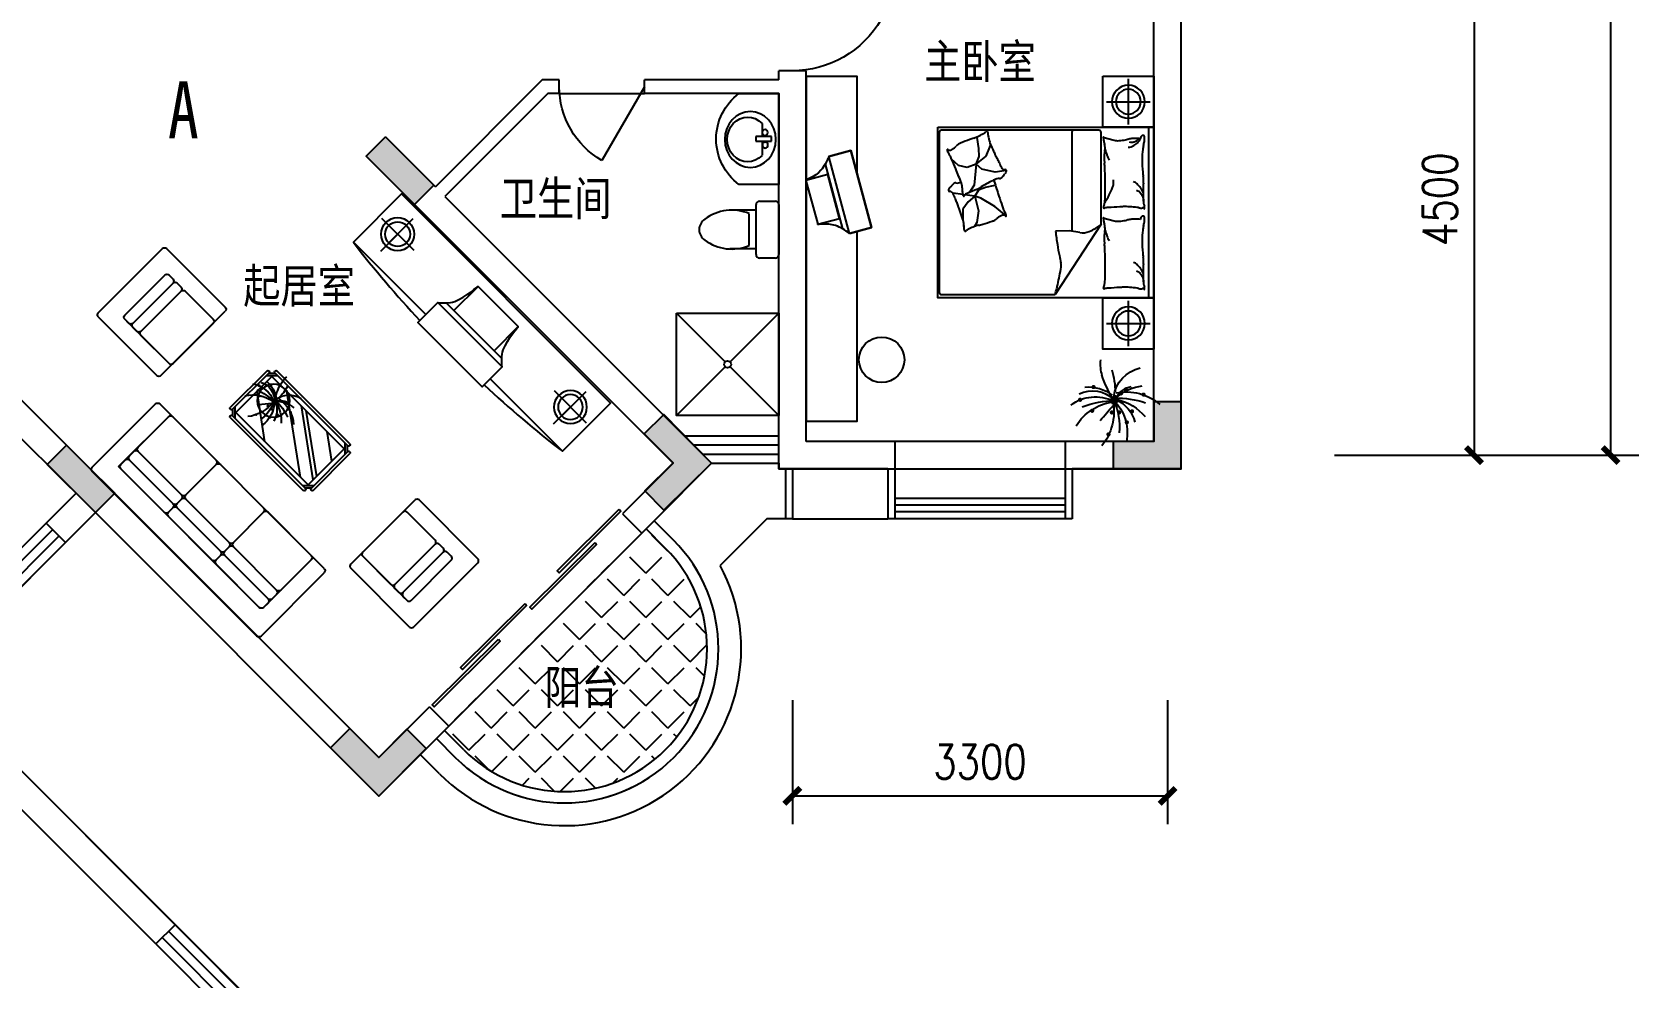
# Model space of a CAD drawing. Header units: millimetres. Extents: x 1169 to 36657, y 626 to 30409.
# Drawn here: x 22524 to 36657, y 14231 to 22548 of the extents above; entities that cross this region are included whole.
import ezdxf
from ezdxf.enums import TextEntityAlignment as Align

# ---------------------------------------------------------------- set-up
doc = ezdxf.new("R2010")
doc.units = ezdxf.units.MM
for name, color, linetype in [('COLUMN', 7, 'Continuous'), ('GROUND', 2, 'Continuous'), ('JIAJU', 30, 'Continuous'), ('PUB_DIM', 3, 'Continuous'), ('PUB_TEXT', 7, 'Continuous'), ('WALL', 4, 'Continuous'), ('WINDOW', 5, 'Continuous'), ('WINDOW_TEXT', 7, 'Continuous'), ('面积线', 1, 'Continuous')]:
    doc.layers.add(name, color=color, linetype=linetype)
doc.styles.add('-黑体', font='simhei.ttf')
doc.styles.add('CHINA', font='romant', dxfattribs={"width": 0.8, "height": 150, "bigfont": 'fs64f'})
doc.styles.add('DIM_FONT', font='SIMPLEX.shx', dxfattribs={"width": 0.8})
doc.styles.add('SIMPLEX', font='SIMPLEX.SHX')
doc.styles.get("Standard").update_dxf_attribs({"font": 'arial.ttf'})
doc.dimstyles.new('DIMN', dxfattribs={"dimtxt": 300, "dimasz": 1, "dimexe": 250, "dimexo": 300, "dimgap": 150, "dimtad": 1, "dimdec": 0, "dimdsep": 46, "dimtxsty": 'DIM_FONT', "dimblk": '_DIMX', "dimblk1": 'ARCHTICK', "dimblk2": 'ARCHTICK', "dimcen": 0.1, "dimclrt": 7, "dimadec": 0, "dimazin": 0, "dimtfac": 1, "dimtdec": 0, "dimtix": 1, "dimtmove": 2, "dimatfit": 3, "dimldrblk": '_DIMX', "dimfxl": 1, "dimtolj": 1, "dimtzin": 0, "dimarcsym": 0})

# ---------------------------------------------------------------- blocks, each defined once
blk = doc.blocks.new('_DIMX')
at = {"const_width": 50}
blk.add_lwpolyline([(-70, -70), (70, 70)], dxfattribs=at)
blk = doc.blocks.new('*D97')
at = {"layer": 'DEFPOINTS', "color": 0, "transparency": 16777216}
for p in [(33679, 27328), (33679, 18828), (36407, 18828)]:
    blk.add_point(p, dxfattribs=at)
at = {"layer": 'PUB_DIM', "color": 0, "lineweight": -2, "transparency": 16777216}
for p, q in [((33979, 27328), (36657, 27328)), ((36407, 27327), (36407, 18829)), ((33979, 18828), (36657, 18828))]:
    blk.add_line(p, q, dxfattribs=at)
for p, rotation in [((36407, 27328), 90), ((36407, 18828), 270)]:
    blk.add_blockref('_DIMX', p, dxfattribs=dict(at, rotation=rotation))
at = {"layer": 'PUB_DIM', "color": 7, "transparency": 16777216, "insert": (36107, 23078), "char_height": 300, "attachment_point": 5, "rotation": 90, "style": 'DIM_FONT'}
blk.add_mtext('\\A1;8500', dxfattribs=at)
blk = doc.blocks.new('_ARCHTICK')
at = {"color": 0, "linetype": 'ByBlock', "const_width": 0.15}
blk.add_lwpolyline([(-0.5, -0.5), (0.5, 0.5)], dxfattribs=at)
blk = doc.blocks.new('M_C33SQR')
for p, q in [((-433, 755), (-433, 25)), ((392, 780), (-408, 780)), ((417, 755), (417, 25)), ((242, 600), (-258, 600)), ((267, 575), (267, 0)), ((392, 0), (-408, 0))]:
    blk.add_line(p, q)
for points in [[(242, 600), (-258, 600, 0.414214), (-283, 575), (-283, 525, 0.414214), (-258, 500), (242, 500, 0.414214), (267, 525), (267, 575, 0.414214)], [(242, 500), (-258, 500, 0.414214), (-283, 475), (-283, 425, 0.414214), (-258, 400), (242, 400, 0.414214), (267, 425), (267, 475, 0.414214)], [(242, 400), (-258, 400, 0.414214), (-283, 375), (-283, 25, 0.414214), (-258, 0), (242, 0, 0.414214), (267, 25), (267, 375, 0.414214)]]:
    blk.add_lwpolyline(points, format="xyb", close=True)
for centre, start, end in [((-408, 755), 90, 180), ((392, 755), 0, 90), ((242, 575), 0, 90), ((-408, 25), 180, 270), ((392, 25), 270, 0)]:
    blk.add_arc(centre, 25, start, end)
at = {"width": 0.8, "flags": 9}
for tag in ['XSIZE', 'YSIZE']:
    blk.add_attdef(tag, (0, 0), '', height=0.5, dxfattribs=at)
blk = doc.blocks.new('_C2MJO')
at = {"layer": 'JIAJU'}
for p, q in [((0, 275), (0, -275)), ((-266, 0), (266, 0)), ((0, 0), (-294, 0))]:
    blk.add_line(p, q, dxfattribs=at)
for radius in [200, 150]:
    blk.add_circle((0, 0), radius, dxfattribs=at)
at = {"style": 'DIM_FONT', "width": 0.8, "flags": 9}
for tag in ['XSIZE', 'YSIZE']:
    blk.add_attdef(tag, (0, 0), '', height=0.5, dxfattribs=at)
blk = doc.blocks.new('U_A8KZN')
at = {"layer": 'JIAJU'}
for points in [[(300, 344), (300, -344)], [(350, -400), (600, -400), (600, 400), (350, 400)]]:
    blk.add_lwpolyline(points, dxfattribs=at)
for points in [[(350, -400), (350, 400), (600, 400), (600, -400)], [(300, -250), (300, 250), (0, 250), (0, -250)]]:
    blk.add_lwpolyline(points, close=True, dxfattribs=at)
for points in [[(350, 400), (319, 363), (231, 259), (-10, 254), (0, 250)], [(350, -400), (319, -363), (231, -259), (-10, -254), (0, -250)]]:
    blk.add_open_spline(points, degree=3, knots=[0, 0, 0, 0, 140.571181, 395.440063, 395.440063, 395.440063, 395.440063], dxfattribs=at)
at = {"style": 'DIM_FONT', "width": 0.8, "flags": 9}
for tag in ['XSIZE', 'YSIZE']:
    blk.add_attdef(tag, (0, 0), '', height=0.5, dxfattribs=at)
blk = doc.blocks.new('U_A2EHK')
at = {"layer": 'JIAJU'}
for points in [[(-674, 400, -0.023721), (-600, 1300)], [(-600, -1300, -0.023721), (-674, -400, -0.022437)]]:
    blk.add_lwpolyline(points, format="xyb", dxfattribs=at)
blk.add_lwpolyline([(-600, 400), (-600, 1300), (0, 1300), (0, -1300), (-600, -1300), (-600, -400)], dxfattribs=at)
at = {"layer": 'JIAJU', "xscale": 0.72727, "yscale": 0.72727, "zscale": 0.72727}
blk.add_blockref('_C2MJO', (-275, 1075), dxfattribs=at)
at = {"layer": 'JIAJU', "rotation": 180}
blk.add_blockref('U_A8KZN', (-100, 0), dxfattribs=at)
at = {"layer": 'JIAJU', "xscale": -0.72727, "yscale": 0.72727, "zscale": 0.72727, "rotation": 180}
blk.add_blockref('_C2MJO', (-275, -1075), dxfattribs=at)
at = {"style": 'DIM_FONT', "width": 0.8, "flags": 9}
for tag in ['XSIZE', 'YSIZE']:
    blk.add_attdef(tag, (0, 0), '', height=0.5, dxfattribs=at)
blk = doc.blocks.new('M_C34MSO')
for p, q in [((-1058, -186), (-1058, 600)), ((-1031, 627), (1015, 627)), ((-896, 8), (-896, 627)), ((881, -19), (881, 627)), ((1042, -186), (1042, 600)), ((-869, -19), (881, -19)), ((-1031, -213), (1015, -213))]:
    blk.add_line(p, q)
for points in [[(-869, 196), (-331, 196, 0.414214), (-304, 223), (-304, 600, 0.414214), (-331, 627), (-869, 627, 0.414214), (-896, 600), (-896, 223, 0.414214)], [(-277, 196), (261, 196, 0.414214), (288, 223), (288, 600, 0.414214), (261, 627), (-277, 627, 0.414214), (-304, 600), (-304, 223, 0.414214)], [(315, 196), (854, 196, 0.414214), (881, 223), (881, 600, 0.414214), (854, 627), (315, 627, 0.414214), (288, 600), (288, 223, 0.414214)], [(-869, 89), (-331, 89, 0.414214), (-304, 115), (-304, 169, 0.414214), (-331, 196), (-869, 196, 0.414214), (-896, 169), (-896, 115, 0.414214)], [(-277, 89), (261, 89, 0.414214), (288, 115), (288, 169, 0.414214), (261, 196), (-277, 196, 0.414214), (-304, 169), (-304, 115, 0.414214)], [(315, 89), (854, 89, 0.414214), (881, 115), (881, 169, 0.414214), (854, 196), (315, 196, 0.414214), (288, 169), (288, 115, 0.414214)], [(-869, -19), (-331, -19, 0.414214), (-304, 8), (-304, 62, 0.414214), (-331, 89), (-869, 89, 0.414214), (-896, 62), (-896, 8, 0.414214)], [(-277, -19), (261, -19, 0.414214), (288, 8), (288, 62, 0.414214), (261, 89), (-277, 89, 0.414214), (-304, 62), (-304, 8, 0.414214)], [(315, -19), (854, -19, 0.414214), (881, 8), (881, 62, 0.414214), (854, 89), (315, 89, 0.414214), (288, 62), (288, 8, 0.414214)]]:
    blk.add_lwpolyline(points, format="xyb", close=True)
for centre, start, end in [((-1031, 600), 90, 180), ((1015, 600), 0, 90), ((-869, 8), 180, 270), ((854, 8), 270, 0), ((-1031, -186), 180, 270), ((1015, -186), 270, 0)]:
    blk.add_arc(centre, 26.9, start, end)
at = {"width": 0.8, "flags": 9}
for tag in ['XSIZE', 'YSIZE']:
    blk.add_attdef(tag, (0, 0), '', height=0.5, dxfattribs=at)
blk = doc.blocks.new('U_A8GCQ')
at = {"layer": 'JIAJU', "rotation": 90}
blk.add_blockref('M_C34MSO', (-213, 8), dxfattribs=at)
at = {"style": 'DIM_FONT', "width": 0.8, "flags": 9}
for tag in ['XSIZE', 'YSIZE']:
    blk.add_attdef(tag, (0, 0), '', height=0.5, dxfattribs=at)
blk = doc.blocks.new('_WBLK')
for p, q in [((-0.5, 0.5), (0.5, 0.5)), ((0.5, 0.1667), (-0.5, 0.1667)), ((0.5, -0.1667), (-0.5, -0.1667)), ((-0.5, -0.5), (0.5, -0.5))]:
    blk.add_line(p, q)
at = {"layer": 'WINDOW_TEXT', "style": 'SIMPLEX', "flags": 9}
blk.add_attdef('A', text='', height=1, dxfattribs=at).set_placement((0, 1.5), align=Align.MIDDLE)
blk = doc.blocks.new('M_C57NTX')
for p, q in [((-446, 283), (-446, 278)), ((-436, 293), (473, 293)), ((483, 283), (483, 278)), ((-496, -226), (-496, 233)), ((-486, 243), (-481, 243)), ((-427, 268), (-471, 224)), ((-399, 268), (-471, 196)), ((-471, -226), (-471, 233)), ((-436, 268), (473, 268)), ((-431, 72), (-217, 228)), ((-431, -116), (43, 228)), ((-431, -159), (102, 228)), ((-336, -222), (283, 228)), ((436, 268), (509, 196)), ((465, 268), (509, 224)), ((509, 233), (509, -226)), ((524, 243), (519, 243)), ((534, 233), (534, -226)), ((106, -222), (469, 42)), ((-486, -236), (-481, -236)), ((-399, -262), (-471, -189)), ((-427, -262), (-471, -218)), ((-446, -277), (-446, -272)), ((473, -262), (-436, -262)), ((436, -262), (509, -189)), ((465, -262), (509, -218)), ((483, -277), (483, -272)), ((524, -236), (519, -236)), ((473, -287), (-436, -287))]:
    blk.add_line(p, q)
blk.add_lwpolyline([(-431, -222), (-431, 228), (469, 228), (469, -222)], close=True)
at = {"const_width": 12}
for points in [[(225, 150, 1), (237, 150, 1)], [(409, 163, 1), (421, 163, 1)], [(123, 120, 1), (135, 120, 1)], [(189, 24, 1), (201, 24, 1)], [(253, 126, 1), (265, 126, 1)], [(264, 18, 1), (276, 18, 1)], [(277, 84, 1), (289, 84, 1)], [(288, 107, 1), (300, 107, 1)], [(294, 93, 1), (306, 93, 1)], [(297, 74, 1), (309, 74, 1)], [(305, 18, 1), (317, 18, 1)], [(308, 87, 1), (320, 87, 1)], [(418, 27, 1), (430, 27, 1)], [(486, 90, 1), (498, 90, 1)], [(220, -38, 1), (232, -38, 1)], [(324, -108, 1), (336, -108, 1)]]:
    blk.add_lwpolyline(points, format="xyb", close=True, dxfattribs=at)
blk.add_circle((308, 86), 144)
for centre, radius, start, end in [((-436, 283), 10, 90, 180), ((156, 293), 219, 342.9456, 6.4814), ((473, 283), 10, 0, 90), ((-486, 233), 10, 90, 180), ((-481, 233), 10, 0, 90), ((-436, 278), 10, 180, 270), ((110, -88), 259, 48.7581, 83.8624), ((109, 83), 193, 6.9904, 78.0284), ((176, 42), 126, 28.8901, 78.4579), ((781, 125), 490, 163.8561, 179.1105), ((-395, 504), 810, 328.9873, 340.361), ((421, -27), 169, 62.9909, 135.9102), ((448, -69), 233, 85.8741, 126.9558), ((473, 278), 10, 270, 0), ((519, 233), 10, 90, 180), ((524, 233), 10, 0, 90), ((228, -157), 293, 78.5516, 130.9815), ((280, -402), 502, 88.3286, 108.729), ((344, -194), 291, 103.0452, 139.7766), ((364, -84), 190, 114.0956, 166.2953), ((482, -98), 260, 134.4861, 189.3762), ((613, -62), 346, 155.0888, 185.9637), ((267, -555), 642, 70.5249, 87.8244), ((624, 28), 325, 171.2496, 218.2333), ((404, -128), 234, 53.3231, 115.7633), ((-1013, -1156), 1790, 39.0488, 42.6799), ((269, -208), 287, 31.315, 82.1378), ((-486, -226), 10, 180, 270), ((-481, -226), 10, 270, 0), ((-436, -272), 10, 90, 180), ((-436, -277), 10, 180, 270), ((473, -272), 10, 0, 90), ((473, -277), 10, 270, 0), ((519, -226), 10, 180, 270), ((524, -226), 10, 270, 0)]:
    blk.add_arc(centre, radius, start, end)
at = {"style": 'DIM_FONT', "width": 0.8, "flags": 9}
for tag in ['XSIZE', 'YSIZE']:
    blk.add_attdef(tag, (0, 0), '', height=0.5, dxfattribs=at)
blk = doc.blocks.new('U_A10HSO')
at = {"layer": 'JIAJU', "rotation": 270}
blk.add_blockref('M_C57NTX', (-293, 19), dxfattribs=at)
at = {"style": 'DIM_FONT', "width": 0.8, "flags": 9}
for tag in ['XSIZE', 'YSIZE']:
    blk.add_attdef(tag, (0, 0), '', height=0.5, dxfattribs=at)
blk = doc.blocks.new('00417160123020')
for p, q in [((-750, 90), (750, 90)), ((-750, 29.7), (750, 29.7)), ((-750, -29.7), (750, -29.7)), ((-750, -90), (750, -90))]:
    blk.add_line(p, q)
at = {"style": 'SIMPLEX', "flags": 9}
blk.add_attdef('A', text='', height=1, dxfattribs=at).set_placement((0, 0), align=Align.MIDDLE)
blk = doc.blocks.new('M_F19')
at = {"const_width": 30}
for points in [[(-446, 82, 1), (-416, 82, 1)], [(-192, 156, 1), (-162, 156, 1)], [(-123, 99, 1), (-93, 99, 1)], [(-61, -8, 1), (-31, -8, 1)], [(-34, 49, 1), (-4, 49, 1)], [(-20, 16, 1), (10, 16, 1)], [(14, 0, 1), (44, 0, 1)], [(269, 190, 1), (299, 190, 1)], [(461, 8, 1), (491, 8, 1)], [(-281, -157, 1), (-251, -157, 1)], [(-96, -173, 1), (-66, -173, 1)], [(-13, -33, 1), (17, -33, 1)], [(7, -173, 1), (37, -173, 1)], [(289, -149, 1), (319, -149, 1)], [(-206, -314, 1), (-176, -314, 1)], [(56, -487, 1), (86, -487, 1)]]:
    blk.add_lwpolyline(points, format="xyb", close=True, dxfattribs=at)
for centre, radius, start, end in [((-483, -9), 482, 6.9904, 78.0284), ((-364, 515), 548, 342.9456, 6.4814), ((1199, 96), 1225, 163.8561, 179.1105), ((-1741, 1044), 2026, 328.9873, 340.361), ((-185, -611), 732, 78.5516, 130.9815), ((-55, -1223), 1256, 88.3286, 108.729), ((104, -701), 728, 103.0452, 139.7766), ((-480, -437), 647, 48.7581, 83.8624), ((155, -426), 476, 114.0956, 166.2953), ((-315, -111), 315, 28.8901, 78.4579), ((298, -285), 422, 62.9909, 135.9102), ((257, -536), 586, 53.3231, 115.7633), ((366, -391), 582, 85.8741, 126.9558), ((450, -463), 649, 134.4861, 189.3762), ((779, -372), 864, 155.0888, 185.9637), ((-87, -1604), 1605, 70.5249, 87.8244), ((805, -149), 813, 171.2496, 218.2333), ((-3288, -3108), 4475, 39.0488, 42.6799), ((-83, -736), 718, 31.315, 82.1378)]:
    blk.add_arc(centre, radius, start, end)
at = {"width": 0.8, "flags": 9}
for tag in ['XSIZE', 'YSIZE']:
    blk.add_attdef(tag, (0, 0), '', height=0.5, dxfattribs=at)
blk = doc.blocks.new('U_C0KIT')
at = {"layer": 'JIAJU', "xscale": 0.76923, "yscale": 0.76923, "zscale": 0.76923}
blk.add_blockref('M_F19', (0, 0), dxfattribs=at)
at = {"style": 'DIM_FONT', "width": 0.8, "flags": 9}
for tag in ['XSIZE', 'YSIZE']:
    blk.add_attdef(tag, (0, 0), '', height=0.5, dxfattribs=at)
blk = doc.blocks.new('M_C54TQD')
for p, q in [((0, -52), (1500, -52)), ((26, -509), (26, -1968)), ((853, -489), (46, -489)), ((853, -489), (1472, -916)), ((46, -761), (915, -761)), ((1472, -1968), (1472, -916)), ((381, -1368), (395, -1471)), ((778, -1368), (698, -1472)), ((161, -1514), (137, -1518)), ((255, -1552), (161, -1514)), ((324, -1645), (255, -1552)), ((395, -1471), (369, -1593)), ((528, -1559), (509, -1470)), ((698, -1472), (623, -1603)), ((90, -1638), (87, -1645)), ((188, -1621), (90, -1638)), ((257, -1618), (188, -1621)), ((324, -1645), (257, -1618)), ((369, -1593), (324, -1645)), ((324, -1645), (510, -1664)), ((324, -1645), (355, -1728)), ((510, -1664), (560, -1700)), ((548, -1617), (528, -1559)), ((605, -1658), (548, -1617)), ((605, -1658), (594, -1752)), ((623, -1603), (605, -1658)), ((605, -1658), (734, -1626)), ((605, -1658), (655, -1721)), ((734, -1626), (837, -1640)), ((837, -1640), (873, -1660)), ((335, -1810), (281, -1873)), ((355, -1728), (335, -1810)), ((560, -1700), (572, -1709)), ((592, -1767), (580, -1861)), ((655, -1721), (720, -1769)), ((720, -1769), (813, -1769)), ((46, -1988), (1452, -1988))]:
    blk.add_line(p, q)
blk.add_lwpolyline([(0, -2000), (0, 0), (1500, 0), (1500, -2000)], close=True)
for points in [[(101, -127, -0.263368), (73, -108, -0.494818), (82, -89, -0.049225), (100, -88, -0.036831), (124, -89, -0.031893), (161, -97, 0.035782), (195, -104, 0.032941), (285, -110, 0.026564), (396, -104, 0.017905), (434, -99, -0.033397), (454, -97, -0.03204), (491, -97, 0.018442), (555, -101, 0.010837), (620, -100, 0.014624), (668, -97, 0.111249), (691, -89, -0.153708), (708, -86, -0.076444), (715, -87, -0.215512), (717, -89, -0.585858), (714, -92, 0.363489), (709, -95, 0.191716), (709, -106, -0.129675), (711, -123, -0.01735), (708, -140, 0.019326), (706, -155, 0.018818), (699, -223, 0.021828), (698, -283, 0.006204), (700, -316, 0.001963), (706, -423, 0.028341), (710, -459, -0.117014), (709, -468, -0.36606), (708, -469, -0.03973), (694, -466, -0.048309), (681, -461, 0.062981), (670, -457, 0.04058), (647, -454, 0.014345), (580, -451, 0.005484), (454, -452, 0.007153), (358, -455, 0.008762), (316, -458, -0.008153), (270, -461, -0.06251), (213, -456, 0.078669), (167, -454, 0.047825), (145, -459, -0.034494), (114, -466, -0.023571), (89, -469, -0.510228), (88, -468), (95, -438), (116, -356, 0.073041), (118, -336, 0.023305), (112, -275, 0.018299), (108, -252, -0.01097), (101, -214, -0.042281), (98, -180, -0.027201), (101, -126)], [(101, -127, -0.077379), (136, -152, -0.077379), (161, -187, -0.047525), (171, -211, -0.047525), (176, -238)], [(575, -101, 0.027842), (551, -111, 0.048685), (539, -119, 0.023666), (511, -144, 0.031223), (492, -164, 0.046801), (486, -172, 0.023191), (478, -189)], [(657, -95, 0.088153), (622, -98, 0.088153), (591, -114, 0.077547), (569, -135, 0.077547), (555, -162)], [(810, -127, -0.263368), (782, -108, -0.494818), (791, -89, -0.049225), (809, -88, -0.036831), (833, -89, -0.031893), (871, -97, 0.035782), (905, -104, 0.032941), (994, -110, 0.026564), (1106, -104, 0.017905), (1143, -99, -0.033397), (1163, -97, -0.03204), (1200, -97, 0.018442), (1265, -101, 0.010837), (1329, -100, 0.014624), (1377, -97, 0.111249), (1400, -89, -0.153708), (1417, -86, -0.076444), (1424, -87, -0.215512), (1426, -89, -0.585858), (1423, -92, 0.363489), (1419, -95, 0.191716), (1419, -106, -0.129675), (1421, -123, -0.01735), (1418, -140, 0.019326), (1415, -155, 0.018818), (1408, -223, 0.021828), (1407, -283, 0.006204), (1409, -316, 0.001963), (1415, -423, 0.028341), (1419, -459, -0.117014), (1419, -468, -0.36606), (1417, -469, -0.03973), (1404, -466, -0.048309), (1390, -461, 0.062981), (1379, -457, 0.04058), (1356, -454, 0.014345), (1289, -451, 0.005484), (1164, -452, 0.007153), (1067, -455, 0.008762), (1025, -458, -0.008153), (979, -461, -0.06251), (922, -456, 0.078669), (877, -454, 0.047825), (854, -459, -0.034494), (823, -466, -0.023571), (798, -469, -0.510228), (797, -468), (805, -438), (825, -356, 0.073041), (827, -336, 0.023305), (821, -275, 0.018299), (817, -252, -0.01097), (810, -214, -0.042281), (807, -180, -0.027201), (810, -126)], [(1284, -101, 0.027842), (1260, -111, 0.048685), (1248, -119, 0.023666), (1220, -144, 0.031223), (1201, -164, 0.046801), (1196, -172, 0.023191), (1188, -189)], [(1366, -95, 0.088153), (1332, -98, 0.088153), (1300, -114, 0.077547), (1279, -135, 0.077547), (1265, -162)], [(99, -143, -0.05369), (114, -156, -0.070312), (122, -168, -0.015448), (125, -177, -0.013244), (129, -187, -0.082127), (132, -205, -0.064164), (129, -228)], [(191, -454, 0.009729), (219, -445, 0.009729), (246, -435, 0.007971), (267, -426, 0.007971), (289, -416)], [(661, -455, 0.016108), (622, -429, 0.024599), (595, -414, 0.009477), (546, -391, 0.015937), (516, -378, 0.072521), (500, -375, 0.033339), (463, -375)], [(901, -454, 0.009729), (928, -445, 0.009729), (955, -435, 0.007971), (977, -426, 0.007971), (998, -416)], [(853, -489, -0.085272), (917, -599, -0.124044), (926, -686), (912, -782), (914, -912)], [(914, -912, 0.007867), (1032, -894, 0.009508), (1128, -876, 0.006616), (1193, -862, -0.023828), (1212, -858, -0.080713), (1230, -859, -0.009591), (1383, -891, -0.013133), (1416, -899, -0.007859), (1472, -916)], [(464, -1480, 0.025626), (476, -1478, 0.0108), (605, -1436, 0.00456), (692, -1405, 0.01125), (727, -1391, 0.069394), (746, -1380, -0.079756), (763, -1371, -0.106399), (778, -1368, -0.328642), (782, -1372, -0.299547), (779, -1378, 0.189917), (774, -1387, 0.033518), (773, -1397, 0.075627), (773, -1402, 0.053489), (776, -1410, 0.017838), (788, -1432, 0.038394), (805, -1456, -0.059529), (816, -1472, -0.035943), (826, -1498, -0.011245), (852, -1585, -0.006203), (862, -1624, 0.010783), (868, -1647, 0.019485), (873, -1660, 0.005062), (892, -1710, 0.101392), (909, -1736, -0.223768), (914, -1749, -0.25558), (911, -1754, -0.081563), (895, -1759, -0.071805), (878, -1759, 0.069985), (861, -1759, 0.03546), (801, -1772, 0.029432), (732, -1797, 0.001554), (699, -1811, -0.00152), (665, -1826, -0.004735), (629, -1840, 0.00382), (586, -1859, 0.296001), (564, -1891, -0.649774), (542, -1900, -0.02319), (538, -1895, 0.0288), (534, -1892, 0.005727), (527, -1886, -0.004358), (519, -1878, -0.027528), (502, -1861, -0.046214), (493, -1850, -0.194121), (490, -1833, 0.133719), (489, -1809, 0.005779), (482, -1787, 0.008882)]]:
    blk.add_lwpolyline(points, format="xyb")
blk.add_lwpolyline([(58, -1583, 0.101392), (40, -1559, -0.223768), (34, -1546, -0.25558), (36, -1541, -0.081563), (52, -1535, -0.071805), (69, -1534, 0.069985), (86, -1532, 0.03546), (145, -1515, 0.029432), (211, -1485, 0.001554), (244, -1468, -0.00152), (276, -1451, -0.004735), (311, -1433, 0.00382), (353, -1412, 0.296001), (372, -1378, -0.649774), (393, -1367, -0.02319), (398, -1372, 0.0288), (402, -1375, 0.005727), (409, -1380, -0.004358), (418, -1387, -0.027528), (436, -1403, -0.046214), (445, -1414, -0.194121), (450, -1430, 0.133719), (453, -1454, 0.011505), (471, -1496, 0.008882), (497, -1550, 0.012426), (535, -1618, -0.033612), (547, -1644), (570, -1701), (588, -1744, 0.224341), (603, -1757, -0.722772), (603, -1766, -0.103513), (599, -1767, 0.053465), (592, -1767, 0.030109), (569, -1772, -0.031436), (547, -1776, -0.05324), (532, -1776, 0.05518), (517, -1777, 0.056271), (492, -1783, 0.0108), (366, -1835, 0.00456), (281, -1873, 0.01125), (247, -1889, 0.069394), (229, -1902, -0.079756), (213, -1912, -0.106399), (199, -1915, -0.328642), (195, -1912, -0.299547), (196, -1906, 0.189917), (201, -1896, 0.033518), (202, -1886, 0.075627), (201, -1882, 0.053489), (197, -1874, 0.017838), (184, -1853, 0.038394), (165, -1830, -0.059529), (153, -1815, -0.035943), (140, -1790, -0.011245), (108, -1705, -0.006203), (95, -1667, 0.010783), (87, -1645, 0.019485), (82, -1632, 0.005062)], format="xyb", close=True)
for centre, start, end in [((46, -509), 90, 180), ((46, -741), 180, 270), ((46, -1968), 180, 270), ((1452, -1968), 270, 0)]:
    blk.add_arc(centre, 20, start, end)
at = {"style": 'DIM_FONT', "width": 0.8, "flags": 9}
for tag in ['XSIZE', 'YSIZE']:
    blk.add_attdef(tag, (0, 0), '', height=0.5, dxfattribs=at)
blk = doc.blocks.new('U_A4GEV')
at = {"layer": 'JIAJU', "yscale": 0.95, "rotation": 270}
blk.add_blockref('M_C54TQD', (0, 1500), dxfattribs=at)
at = {"style": 'DIM_FONT', "width": 0.8, "flags": 9}
for tag in ['XSIZE', 'YSIZE']:
    blk.add_attdef(tag, (0, 0), '', height=0.5, dxfattribs=at)
blk = doc.blocks.new('TV')
at = {"layer": 'JIAJU'}
for points in [[(-250, 350), (-250, -350), (-450, -350), (-450, 350)], [(-200, 200), (-200, -200), (0, -200), (0, 200)]]:
    blk.add_lwpolyline(points, close=True, dxfattribs=at)
for points in [[(-250, 350), (-450, 350), (-450, -350), (-250, -350)], [(-200, -294), (-200, 294)]]:
    blk.add_lwpolyline(points, dxfattribs=at)
for points in [[(-250, 350), (-219, 313), (-131, 209), (10, 204), (0, 200)], [(-250, -350), (-219, -313), (-131, -209), (10, -204), (0, -200)]]:
    blk.add_open_spline(points, degree=3, knots=[0, 0, 0, 0, 140.571181, 395.440063, 395.440063, 395.440063, 395.440063], dxfattribs=at)
blk = doc.blocks.new('U_B3YBY')
at = {"layer": 'JIAJU', "color": 9}
for p, q in [((-170, 200), (-170, 430)), ((170, 200), (170, 430)), ((-250, 30), (-250, 170)), ((-220, 200), (220, 200)), ((-140, 260), (140, 260)), ((250, 170), (250, 30)), ((220, 0), (-220, 0))]:
    blk.add_line(p, q, dxfattribs=at)
for centre, radius, start, end in [((227, 413), 398, 143.3619, 202.5495), ((0, 590), 110, 33.4509, 146.5491), ((-227, 413), 398, 337.4505, 36.6381), ((-220, 170), 30, 90, 180), ((220, 170), 30, 0, 90), ((-220, 30), 30, 180, 270), ((220, 30), 30, 270, 0)]:
    blk.add_arc(centre, radius, start, end, dxfattribs=at)
at = {"style": 'DIM_FONT', "width": 0.8, "flags": 9}
for tag in ['XSIZE', 'YSIZE']:
    blk.add_attdef(tag, (0, 0), '', height=0.5, dxfattribs=at)
blk = doc.blocks.new('U_B1IZM')
at = {"layer": 'JIAJU', "xscale": -1, "rotation": 270}
blk.add_blockref('U_B3YBY', (0, 0), dxfattribs=at)
at = {"style": 'DIM_FONT', "width": 0.8, "flags": 9}
for tag in ['XSIZE', 'YSIZE']:
    blk.add_attdef(tag, (0, 0), '', height=0.5, dxfattribs=at)
blk = doc.blocks.new('_DBLK')
blk.add_line((-0.5, 0), (0, -0.866))
blk.add_arc((-0.5, 0), 1, 300, 0)
at = {"style": 'SIMPLEX', "flags": 9}
blk.add_attdef('A', text='', height=1, dxfattribs=at).set_placement((0, 1.5), align=Align.MIDDLE)
blk = doc.blocks.new('M_E33IEP')
at = {"linetype": 'Continuous'}
for p, q in [((44, -21), (44, 20)), ((44, 20), (194, 20)), ((135, 135), (135, 20)), ((194, 20), (194, -21)), ((194, -21), (44, -21)), ((135, -21), (135, -144))]:
    blk.add_line(p, q, dxfattribs=at)
for centre, radius in [((248, -5), 246), ((106, 56), 26.7), ((105, -55), 26.7)]:
    blk.add_circle(centre, radius, dxfattribs=at)
blk.add_arc((274, -5), 197, 225.2527, 134.7473, dxfattribs=at)
at = {"style": 'DIM_FONT', "width": 0.8, "flags": 9}
for tag in ['XSIZE', 'YSIZE']:
    blk.add_attdef(tag, (0, 0), '', height=0.5, dxfattribs=at)
at = {"linetype": 'Continuous', "style": 'CHINA', "width": 0.8, "flags": 9}
for tag in ['XSIZE', 'YSIZE']:
    blk.add_attdef(tag, (2, -251), '', height=150, dxfattribs=at)
blk = doc.blocks.new('U_B0XZV')
at = {"layer": 'JIAJU', "xscale": 0.91278, "rotation": 270}
blk.add_blockref('M_E33IEP', (1, 40), dxfattribs=at)
at = {"style": 'DIM_FONT', "width": 0.8, "flags": 9}
for tag in ['XSIZE', 'YSIZE']:
    blk.add_attdef(tag, (0, 0), '', height=0.5, dxfattribs=at)
blk = doc.blocks.new('*D76')
at = {"layer": 'DEFPOINTS', "color": 0, "transparency": 16777216}
for p in [(33679, 23328), (33679, 18828), (35207, 18828)]:
    blk.add_point(p, dxfattribs=at)
at = {"layer": 'PUB_DIM', "color": 0, "lineweight": -2, "transparency": 16777216}
for p, q in [((33979, 23328), (35457, 23328)), ((35207, 23327), (35207, 18829)), ((33979, 18828), (35457, 18828))]:
    blk.add_line(p, q, dxfattribs=at)
for p, rotation in [((35207, 23328), 90), ((35207, 18828), 270)]:
    blk.add_blockref('_DIMX', p, dxfattribs=dict(at, rotation=rotation))
at = {"layer": 'PUB_DIM', "color": 7, "transparency": 16777216, "insert": (34907, 21078), "char_height": 300, "attachment_point": 5, "rotation": 90, "style": 'DIM_FONT'}
blk.add_mtext('\\A1;4500', dxfattribs=at)
blk = doc.blocks.new('U_A6GYP')
at = {"layer": 'JIAJU'}
for p, q in [((-225, 425), (-225, 25)), ((-418, 225), (-32, 225))]:
    blk.add_line(p, q, dxfattribs=at)
blk.add_lwpolyline([(-450, 0), (0, 0), (0, 450), (-450, 450)], close=True, dxfattribs=at)
for radius in [145, 109]:
    blk.add_circle((-225, 225), radius, dxfattribs=at)
at = {"style": 'DIM_FONT', "width": 0.8, "flags": 9}
for tag in ['XSIZE', 'YSIZE']:
    blk.add_attdef(tag, (0, 0), '', height=0.5, dxfattribs=at)

msp = doc.modelspace()

# ---------------------------------------------------------------- hatches: boundary and pattern name
at = {"layer": 'COLUMN'}
for points in [[(25632.2, 21625.6), (25802, 21455.9), (26056.5, 21201.4), (25886.8, 21031.7), (25462.5, 21455.9)], [(32631.4, 19297.9), (32391.4, 19297.9), (32391.4, 18947.9), (32031.4, 18947.9), (32031.4, 18707.9), (32631.4, 18707.9)], [(28080.3, 18343.3), (27911.9, 18514.3), (28161.3, 18759.8), (27908.7, 19016.4), (28079.7, 19184.7), (28500.7, 18757.2)], [(22825.9, 18916.6), (22995.6, 18746.9), (23250.1, 18492.3), (23080.4, 18322.6), (22656.2, 18746.9)], [(25990.4, 16247), (25820.7, 16416.7), (25573.2, 16169.2), (25318.7, 16423.8), (25149, 16254.1), (25573.2, 15829.8)]]:
    msp.add_hatch(color=256, dxfattribs=at).paths.add_polyline_path(points)
at = {"layer": 'JIAJU'}
h = msp.add_hatch(dxfattribs=at)
h.set_pattern_fill('ANGLE', color=256, scale=1000, angle=45, style=0)
h.set_pattern_definition([(45, (10615.55, 8261), (-194.4544, 194.4544), [200, -75]), (135, (10615.55, 8261), (-194.4544, -194.4544), [200, -75])])
h.paths.add_polyline_path([(28093.5, 18010.7), (27923.8, 18180.4), (27885.5, 18142.1), (26188.4, 16445), (26150.1, 16406.6), (26319.8, 16236.9, 1)])
h.paths.add_polyline_path([(26968.1, 16498.6), (27791.7, 16498.6), (27791.7, 17085.9), (26968.1, 17085.9)], flags=24)

# ---------------------------------------------------------------- linework, layer by layer
at = {"layer": 'COLUMN'}
for points in [[(25632.2, 21625.6), (25802, 21455.9), (25802, 21455.9), (26056.5, 21201.4), (25886.8, 21031.7), (25462.5, 21455.9)], [(32631.4, 19297.9), (32391.4, 19297.9), (32391.4, 18947.9), (32031.4, 18947.9), (32031.4, 18707.9), (32631.4, 18707.9)], [(28080.3, 18343.3), (27911.9, 18514.3), (28161.3, 18759.8), (27908.7, 19016.4), (28079.7, 19184.7), (28500.7, 18757.2)], [(22825.9, 18916.6), (22995.6, 18746.9), (22995.6, 18746.9), (23250.1, 18492.3), (23080.4, 18322.6), (22656.2, 18746.9)], [(25990.4, 16247), (25820.7, 16416.7), (25573.2, 16169.2), (25318.7, 16423.8), (25149, 16254.1), (25573.2, 15829.8)]]:
    msp.add_lwpolyline(points, close=True, dxfattribs=at)
at = {"layer": 'GROUND'}
msp.add_line((27161.1, 22007.9), (27911.1, 22007.9), dxfattribs=at)
at = {"layer": 'JIAJU'}
for p, q in [((28191.4, 20075.8), (28620.2, 19647)), ((29091.4, 20075.8), (28662.6, 19647)), ((28620.2, 19604.6), (28191.4, 19175.8)), ((28662.6, 19604.6), (29091.4, 19175.8))]:
    msp.add_line(p, q, dxfattribs=at)
for points in [[(29781.4, 21299), (29781.4, 22157.9), (29331.4, 22157.9), (29331.4, 19127.9), (29781.4, 19127.9), (29781.4, 20795.6)], [(28741.4, 22007.9), (28741.4, 22007.9), (29091.4, 22007.9), (29091.4, 21207.9), (28741.4, 21207.9)]]:
    msp.add_lwpolyline(points, dxfattribs=at)
msp.add_lwpolyline([(28741.4, 21207.9, -0.5007866), (28741.4, 22007.9)], format="xyb", dxfattribs=at)
msp.add_lwpolyline([(28191.4, 20075.8), (29091.4, 20075.8), (29091.4, 19175.8), (28191.4, 19175.8)], close=True, dxfattribs=at)
for centre, radius in [((29996.8, 19666.7), 200), ((28641.4, 19625.8), 30)]:
    msp.add_circle(centre, radius, dxfattribs=at)
at = {"layer": 'WALL'}
for p, q in [((32631.4, 18707.9), (32631.4, 23447.9)), ((32391.4, 18947.9), (32391.4, 23207.9)), ((29331.4, 22207.9), (29091.4, 22207.9)), ((29091.4, 22127.9), (29091.4, 22207.9)), ((29331.4, 18947.9), (29331.4, 22207.9)), ((27011.4, 22127.9), (26070.7, 21187.2)), ((27161.1, 22127.9), (27011.4, 22127.9)), ((27161.1, 22007.9), (27161.1, 22127.9)), ((27911.1, 22007.9), (27911.1, 22127.9)), ((29091.4, 22127.9), (27911.1, 22127.9)), ((27061.1, 22007.9), (26155.5, 21102.4)), ((27161.1, 22007.9), (27061.1, 22007.9)), ((29091.4, 22007.9), (27911.1, 22007.9)), ((29091.4, 18707.9), (29091.4, 22007.9)), ((25632.2, 21625.6), (25462.5, 21455.9)), ((25632.2, 21625.6), (26070.7, 21187.2)), ((25462.5, 21455.9), (28161.2, 18757.2)), ((26155.5, 21102.4), (28500.7, 18757.2)), ((25573.2, 16169.2), (22381.6, 19360.9)), ((22910.7, 18492.3), (22282.2, 19120.9)), ((32391.4, 18947.9), (29331.4, 18947.9)), ((30111.4, 18947.9), (30111.4, 18267.9)), ((31611.4, 18947.9), (31611.4, 18267.9)), ((28161.2, 18757.2), (27715.8, 18311.8)), ((28500.7, 18757.2), (27885.5, 18142.1)), ((30051.4, 18707.9), (29091.4, 18707.9)), ((29151.4, 18707.9), (29151.4, 18267.9)), ((29211.4, 18707.9), (29211.4, 18267.9)), ((30051.4, 18707.9), (30051.4, 18267.9)), ((31671.4, 18707.9), (31671.4, 18267.9)), ((32631.4, 18707.9), (31671.4, 18707.9)), ((22646.9, 18228.5), (22910.7, 18492.3)), ((22816.6, 18058.8), (23080.4, 18322.6)), ((25573.2, 15829.8), (23080.4, 18322.6)), ((27715.8, 18311.8), (27885.5, 18142.1)), ((29211.4, 18267.9), (29151.4, 18267.9)), ((30111.4, 18267.9), (30051.4, 18267.9)), ((31671.4, 18267.9), (31611.4, 18267.9)), ((22646.9, 18228.5), (22816.6, 18058.8)), ((23780.9, 14698.8), (21618.8, 16861)), ((23611.2, 14529.1), (21475.4, 16664.9)), ((26018.7, 16614.7), (25573.2, 16169.2)), ((26018.7, 16614.7), (26188.4, 16445)), ((26188.4, 16445), (25573.2, 15829.8)), ((23611.2, 14529.1), (23780.9, 14698.8))]:
    msp.add_line(p, q, dxfattribs=at)
at = {"layer": 'WINDOW'}
for p, q in [((28260.7, 18997.2), (29091.4, 18997.2)), ((31611.4, 18947.9), (30111.4, 18947.9)), ((28340.7, 18917.2), (29091.4, 18917.2)), ((28420.7, 18837.2), (29091.4, 18837.2)), ((28500.7, 18757.2), (29091.4, 18757.2)), ((28164.2, 18081.4), (27994.5, 18251.1)), ((28986.6, 18267.9), (28576.6, 17857.9)), ((29151.4, 18267.9), (28986.6, 18267.9)), ((29211.4, 18267.9), (30051.4, 18267.9)), ((27885.5, 18142.1), (26188.4, 16445)), ((28093.5, 18010.7), (27923.8, 18180.4)), ((26319.8, 16236.9), (26150.1, 16406.6)), ((26249.1, 16166.2), (26079.3, 16335.9)), ((26107.6, 16024.8), (25937.9, 16194.5))]:
    msp.add_line(p, q, dxfattribs=at)
for points in [[(27687.8, 18351.8), (27700.7, 18333.7), (27158.8, 17791.8), (27141.2, 17809.5)], [(27475.8, 18058.8), (27488.7, 18040.7), (26920.5, 17472.5), (26903, 17490.2)], [(26860.3, 17524.4), (26873.2, 17506.2), (26310.3, 16943.3), (26292.7, 16960.9)], [(26627.3, 17210.3), (26640.2, 17192.1), (26061.5, 16613.5), (26043.9, 16631.1)]]:
    msp.add_lwpolyline(points, close=True, dxfattribs=at)
for radius, end in [(1354.2, 45), (1254.2, 45), (1554.2, 28.18519)]:
    msp.add_arc((27206.6, 17123.8), radius, 225, end, dxfattribs=at)
at = {"layer": '面积线'}
msp.add_lwpolyline([(27147.1, 11332.6), (21618.8, 16861), (23080.4, 18322.6), (25573.2, 15829.8), (26079.3, 16335.9), (26249.1, 16166.2, 1), (28164.2, 18081.4), (27994.5, 18251.1), (28500.7, 18757.2), (29091.4, 18757.2), (29091.4, 18707.9), (32631.4, 18707.9), (32631.4, 23447.9), (31631.4, 23447.9), (31631.4, 26247.9), (29831.4, 26247.9), (29831.4, 26847.9), (24191.4, 26847.9), (24191.4, 26247.9), (21691.4, 26247.9)], format="xyb", dxfattribs=at)

# ---------------------------------------------------------------- block references
at = {"layer": 'JIAJU', "xscale": -1}
for name, p, rotation in [('U_A6GYP', (32391.4, 22161), 180.000000000104), ('U_B0XZV', (29027.6, 21607.9), 270.0000000001039), ('U_A2EHK', (26693.3, 20205.3), 225.0000000001041), ('M_C33SQR', (23934.4, 19804.4), 45.00000000000009), ('U_A6GYP', (32391.4, 20211), 180.000000000104), ('U_A10HSO', (24997.8, 19248.5), 225.0000000001039), ('U_A8GCQ', (23776.3, 17960.7), 45.00000000010392)]:
    msp.add_blockref(name, p, dxfattribs=dict(at, rotation=rotation))
at = {"layer": 'JIAJU'}
msp.add_blockref('U_A4GEV', (32391.4, 20211), dxfattribs=at)
at = {"layer": 'JIAJU', "extrusion": (0, 0, -1), "xscale": -1, "zscale": -1, "rotation": 164.9999999998961}
msp.add_blockref('TV', (-29382, 21050.9), dxfattribs=at)
at = {"layer": 'JIAJU', "xscale": -1}
msp.add_blockref('U_B1IZM', (29091.4, 20811.1), dxfattribs=at)
at = {"layer": 'JIAJU', "rotation": 225.0000000002081}
msp.add_blockref('M_C33SQR', (25603.5, 18145), dxfattribs=at)
at = {"layer": 'PUB_TEXT', "xscale": -0.8, "yscale": 0.8, "zscale": 0.8}
msp.add_blockref('U_C0KIT', (32035, 19309.6), dxfattribs=at)
at = {"layer": 'WINDOW'}
for name, p, xscale, yscale, zscale, rotation in [('_DBLK', (29211.4, 22657.9), 900, -900, 900, 270), ('_WBLK', (22201.4, 17613.3), 1500, 239.9999999999999, 1500, 45), ('_WBLK', (24226.4, 14083.6), 1500, 240.0000000000009, 1500, 315)]:
    msp.add_blockref(name, p, dxfattribs=dict(at, xscale=xscale, yscale=yscale, zscale=zscale, rotation=rotation))
at = {"layer": 'WINDOW', "xscale": -750, "yscale": 750, "zscale": 750}
msp.add_blockref('_DBLK', (27536.1, 22067.9), dxfattribs=at)
at = {"layer": 'WINDOW', "rotation": 180.000000000104}
msp.add_blockref('00417160123020', (30861.4, 18357.9), dxfattribs=at)

# ---------------------------------------------------------------- texts
at = {"layer": 'PUB_TEXT', "style": '-黑体', "width": 0.8}
for s, height, p in [('主卧室', 300, (30370.1, 22139.2)), ('A', 500, (23718.1, 21615)), ('起居室', 300, (24381.2, 20167.1)), ('阳台', 300, (27029.4, 16637.2))]:
    msp.add_text(s, height=height, dxfattribs=at).set_placement(p)
msp.add_text('卫生间', height=300, rotation=360, dxfattribs=at).set_placement((26637.7, 20934.6))

# ---------------------------------------------------------------- dimensions: what is measured, and where the dimension line sits
at = {"layer": 'PUB_DIM'}
for p1, distance, picture, middle in [((33679, 27327.9), 2727.7, '*D97', (36106.6, 23077.9)), ((33679, 23327.9), 1527.7, '*D76', (34906.6, 21077.9))]:
    dim = msp.add_aligned_dim(p1=p1, p2=(33679, 18827.9), distance=distance, dimstyle='DIMN', dxfattribs=at)
    dim.commit()
    dim.dimension.update_dxf_attribs({"geometry": picture, "text_midpoint": middle})
msp.add_aligned_dim(p1=(29211.4, 16972.2), p2=(32511.4, 16972.2), distance=-1140.5, dimstyle='DIMN', dxfattribs=at).render()

doc.saveas('drawing.dxf')
